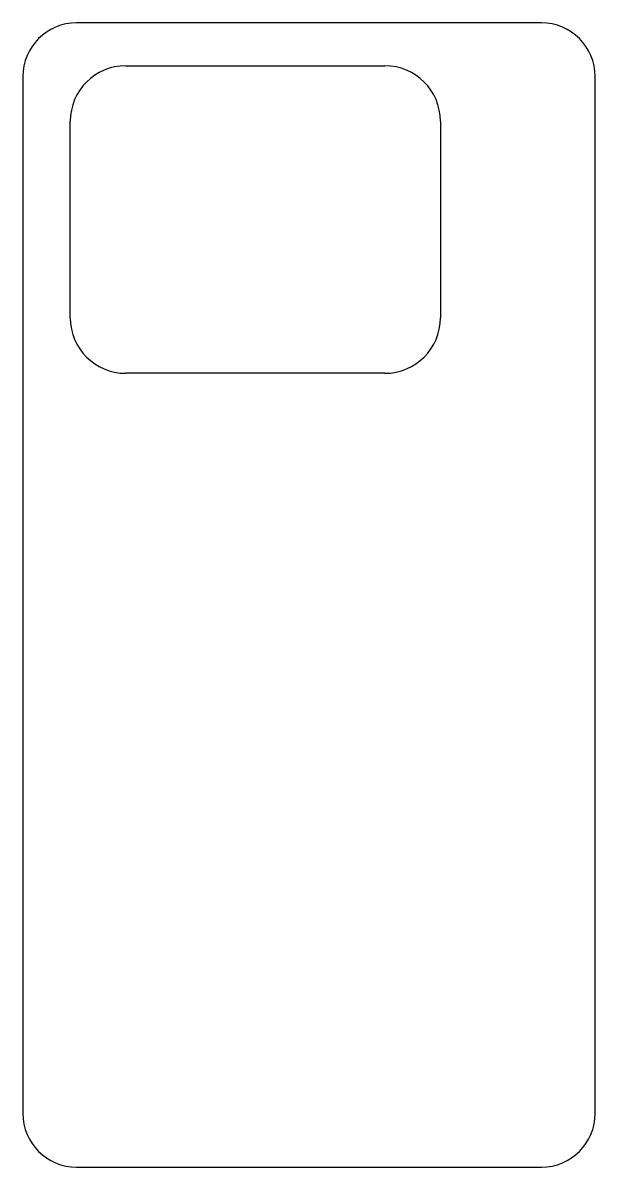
# Model space of a CAD drawing. Header units: millimetres. Extents: x -32 to 32, y -64 to 64.
import ezdxf

# ---------------------------------------------------------------- set-up
doc = ezdxf.new("R2010")
doc.units = ezdxf.units.MM

msp = doc.modelspace()

# ---------------------------------------------------------------- linework, layer by layer
for p, q in [((26, 64, 0.4), (-26, 64, 0.4)), ((-20.5, 59.2, 0.4), (8.5, 59.2, 0.4)), ((-32, 58, 0.4), (-32, -58, 0.4)), ((32, -58, 0.4), (32, 58, 0.4)), ((-26.7, 31, 0.4), (-26.7, 53, 0.4)), ((14.7, 53, 0.4), (14.7, 31, 0.4)), ((8.5, 24.8, 0.4), (-20.5, 24.8, 0.4)), ((-26, -64, 0.4), (26, -64, 0.4))]:
    msp.add_line(p, q)
for centre, radius, start, end in [((-26, 58, 0.4), 6, 90, 180), ((26, 58, 0.4), 6, 0, 90), ((-20.5, 53, 0.4), 6.2, 90, 180), ((8.5, 53, 0.4), 6.2, 0, 90), ((-20.5, 31, 0.4), 6.2, -180, -90), ((8.5, 31, 0.4), 6.2, 270, 360), ((-26, -58, 0.4), 6, 180, 270), ((26, -58, 0.4), 6, -90, 0)]:
    msp.add_arc(centre, radius, start, end)

doc.saveas('drawing.dxf')
